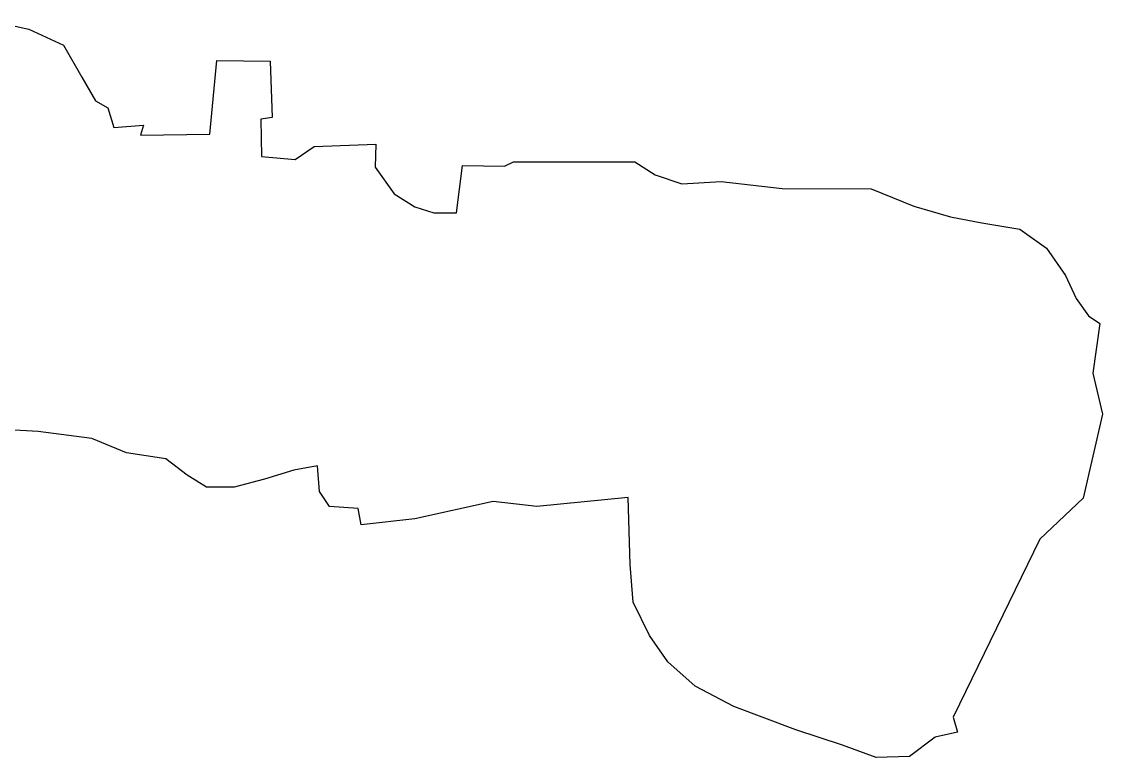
# Model space of a CAD drawing. Header units: metres. Extents: x 266585 to 279238, y 2117616 to 2136108.
# Drawn here: x 272911 to 279238, y 2120119 to 2124429 of the extents above; entities that cross this region are included whole.
import ezdxf

# ---------------------------------------------------------------- set-up
doc = ezdxf.new("R2010")
doc.units = ezdxf.units.M
doc.layers.add('village', color=3, linetype='Continuous')

msp = doc.modelspace()

# ---------------------------------------------------------------- linework, layer by layer
at = {"layer": 'village', "color": 3, "true_color": 0x00ff00}
msp.add_polyline3d([(272748.4, 2124428.5, 0), (272953.6, 2124383.9, 0), (273157, 2124290.3, 0), (273264, 2124102.9, 0), (273344.3, 2123964.7, 0), (273415.7, 2123924.5, 0), (273451.3, 2123808.6, 0), (273625.3, 2123821.9, 0), (273607.5, 2123764, 0), (274013.3, 2123768.4, 0), (274053.5, 2124201.1, 0), (274365.7, 2124196.6, 0), (274379.1, 2123866.6, 0), (274312.2, 2123857.6, 0), (274316.6, 2123639.1, 0), (274512.9, 2123621.2, 0), (274624.4, 2123697.1, 0), (274985.7, 2123710.4, 0), (274981.2, 2123576.6, 0), (275092.7, 2123420.5, 0), (275213.2, 2123344.7, 0), (275324.7, 2123309, 0), (275456.7, 2123309, 0), (275492.4, 2123585.6, 0), (275737.7, 2123581.1, 0), (275791.2, 2123607.9, 0), (276500.4, 2123607.9, 0), (276620.8, 2123532, 0), (276776.9, 2123478.5, 0), (277006.6, 2123491.9, 0), (277363.5, 2123451.7, 0), (277885.3, 2123450, 0), (278135.1, 2123347.4, 0), (278349.2, 2123284.9, 0), (278532, 2123249.2, 0), (278755.1, 2123213.6, 0), (278911.2, 2123102.1, 0), (279022.7, 2122941.5, 0), (279085.1, 2122807.7, 0), (279156.5, 2122705.1, 0), (279223.4, 2122660.5, 0), (279182, 2122370, 0), (279238.4, 2122130.4, 0), (279125.6, 2121637, 0), (278871.9, 2121397.4, 0), (278364.4, 2120354.2, 0), (278390.7, 2120266.6, 0), (278258.6, 2120238.3, 0), (278110, 2120125.3, 0), (277913.7, 2120119.4, 0), (277717.4, 2120190.7, 0), (277443.9, 2120280, 0), (277081.1, 2120416.7, 0), (276855.1, 2120535.7, 0), (276694.6, 2120678.4, 0), (276587.5, 2120833, 0), (276492.4, 2121029.3, 0), (276474.5, 2121249.3, 0), (276462.6, 2121641.8, 0), (275927.4, 2121588.3, 0), (275671.7, 2121618, 0), (275213.7, 2121516.9, 0), (274898.6, 2121481.3, 0), (274880.7, 2121576.4, 0), (274714.2, 2121588.3, 0), (274654.7, 2121677.5, 0), (274642.8, 2121826.2, 0), (274506, 2121802.4, 0), (274333.6, 2121748.9, 0), (274155.2, 2121701.3, 0), (273994.6, 2121701.3, 0), (273881.6, 2121772.7, 0), (273756.7, 2121867.8, 0), (273524.8, 2121903.5, 0), (273322.6, 2121986.8, 0), (273007.4, 2122028.4, 0), (272698.1, 2122046.2, 0)], dxfattribs=at)

doc.saveas('drawing.dxf')
